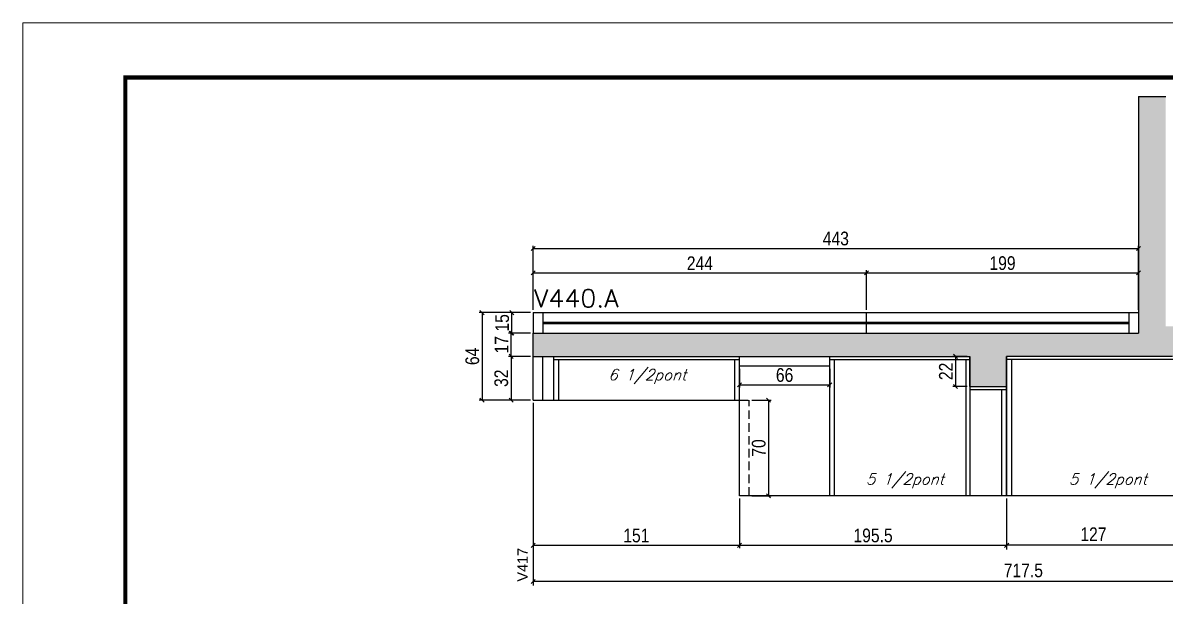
# Model space of a CAD drawing. Extents: x -3394 to 16474, y -5031 to 14397.
# Drawn here: x 9027 to 9863, y 2492 to 2911 of the extents above; entities that cross this region are included whole.
import ezdxf

# ---------------------------------------------------------------- set-up
doc = ezdxf.new("R2010")
doc.units = 0
doc.linetypes.add('DASHED', pattern=[0.75, 0.5, -0.25])
doc.linetypes.add('HIDDEN', pattern=[0.375, 0.25, -0.125])
doc.layers.get('0').update_dxf_attribs({"linetype": 'CONTINUOUS'})
doc.layers.get('Defpoints').update_dxf_attribs({"linetype": 'CONTINUOUS'})
for name, color, linetype in [('COTA', 241, 'CONTINUOUS'), ('NOMENCLATURA', 7, 'CONTINUOUS'), ('Painéis', 200, 'CONTINUOUS'), ('SARR_2.2x7', 40, 'CONTINUOUS'), ('SARR_3.5x7', 81, 'CONTINUOUS'), ('texto', 7, 'CONTINUOUS')]:
    doc.layers.add(name, color=color, linetype=linetype)
for name, color, linetype, lineweight in [('Folhas', 255, 'CONTINUOUS', 9), ('SARRAFO DE PRESSAO', 251, 'DASHED', 9), ('Texto Seção', 7, 'CONTINUOUS', 15)]:
    doc.layers.add(name, color=color, linetype=linetype, lineweight=lineweight)
doc.styles.add('ARIAL', font='arial.ttf')
doc.styles.add('COTA TECNICA', font='techl___.ttf', dxfattribs={"height": 10})
doc.styles.add('REGUA-120', font='ROMANS.shx', dxfattribs={"height": 15})
doc.styles.add('ROMANS', font='romans.shx')
doc.dimstyles.new('PAINEL', dxfattribs={"dimtxt": 10, "dimasz": 3, "dimexe": 3, "dimexo": 3, "dimgap": 3, "dimtad": 1, "dimdec": 1, "dimzin": 12, "dimdsep": 46, "dimtxsty": 'COTA TECNICA', "dimblk1": 'OBLIQUE', "dimblk2": 'OBLIQUE', "dimsah": 1, "dimcen": 0.9, "dimclrd": 4, "dimclre": 4, "dimclrt": 240, "dimadec": 1, "dimazin": 3, "dimtfac": 1, "dimtdec": 1, "dimtmove": 0, "dimatfit": 3, "dimfxl": 1, "dimtolj": 1, "dimtzin": 12, "dimarcsym": 0})

# ---------------------------------------------------------------- blocks, each defined once
blk = doc.blocks.new('9999999999')
at = {"layer": 'Folhas'}
blk.add_lwpolyline([(98138.98, 34190.21), (99623.98, 34190.21), (99623.98, 35240.21), (98138.98, 35240.21)], close=True, dxfattribs=at)
at = {"layer": 'Folhas', "color": 30, "const_width": 3}
blk.add_lwpolyline([(98213.98, 34230.21), (99583.98, 34230.21), (99583.98, 35200.21), (98213.98, 35200.21)], close=True, dxfattribs=at)
blk = doc.blocks.new('_Oblique')
at = {"color": 0, "linetype": 'ByBlock', "lineweight": -2}
blk.add_line((-0.5, -0.5), (0.5, 0.5), dxfattribs=at)
blk = doc.blocks.new('*D1596')
at = {"layer": 'COTA', "color": 4, "linetype": 'ByBlock', "lineweight": -2, "transparency": 16777216}
for p, q in [((9747.18, 2561.87), (9747.18, 2525.68)), ((9874.18, 2561.87), (9874.18, 2525.68)), ((9874.18, 2528.68), (9747.18, 2528.68))]:
    blk.add_line(p, q, dxfattribs=at)
at = {"layer": 'Defpoints', "color": 0, "linetype": 'ByBlock', "transparency": 16777216}
for p in [(9747.18, 2564.87), (9874.18, 2564.87), (9747.18, 2528.68)]:
    blk.add_point(p, dxfattribs=at)
at = {"layer": 'COTA', "color": 4, "linetype": 'ByBlock', "lineweight": -2, "transparency": 16777216, "xscale": 3, "yscale": 3, "zscale": 3, "rotation": 180}
blk.add_blockref('_Oblique', (9747.18, 2528.68), dxfattribs=at)
at = {"layer": 'COTA', "color": 4, "linetype": 'ByBlock', "lineweight": -2, "transparency": 16777216, "xscale": 3, "yscale": 3, "zscale": 3}
blk.add_blockref('_Oblique', (9874.18, 2528.68), dxfattribs=at)
at = {"layer": 'COTA', "color": 240, "linetype": 'ByBlock', "transparency": 16777216, "insert": (9810.68, 2536.76), "char_height": 10, "attachment_point": 5, "style": 'COTA TECNICA'}
blk.add_mtext('\\A1;127', dxfattribs=at)
blk = doc.blocks.new('*D1654')
at = {"layer": 'COTA', "color": 4, "linetype": 'ByBlock', "lineweight": -2, "transparency": 16777216}
for p, q in [((9400.68, 2631.87), (9400.68, 2499.18)), ((10118.18, 2561.87), (10118.18, 2499.18)), ((10118.18, 2502.18), (9400.68, 2502.18))]:
    blk.add_line(p, q, dxfattribs=at)
at = {"layer": 'Defpoints', "color": 0, "linetype": 'ByBlock', "transparency": 16777216}
for p in [(9400.68, 2634.87), (10118.18, 2564.87), (9400.68, 2502.18)]:
    blk.add_point(p, dxfattribs=at)
at = {"layer": 'COTA', "color": 4, "linetype": 'ByBlock', "lineweight": -2, "transparency": 16777216, "xscale": 3, "yscale": 3, "zscale": 3, "rotation": 180}
blk.add_blockref('_Oblique', (9400.68, 2502.18), dxfattribs=at)
at = {"layer": 'COTA', "color": 4, "linetype": 'ByBlock', "lineweight": -2, "transparency": 16777216, "xscale": 3, "yscale": 3, "zscale": 3}
blk.add_blockref('_Oblique', (10118.18, 2502.18), dxfattribs=at)
at = {"layer": 'COTA', "color": 240, "linetype": 'ByBlock', "transparency": 16777216, "insert": (9759.43, 2510.29), "char_height": 10, "attachment_point": 5, "style": 'COTA TECNICA'}
blk.add_mtext('\\A1;717.5', dxfattribs=at)
blk = doc.blocks.new('*D1542')
at = {"layer": 'COTA', "color": 4, "linetype": 'Continuous', "lineweight": -2, "transparency": 16777216}
for p, q in [((9398.68, 2666.87), (9382.6, 2666.87)), ((9384.6, 2666.87), (9384.6, 2634.87)), ((9398.68, 2634.87), (9382.6, 2634.87))]:
    blk.add_line(p, q, dxfattribs=at)
at = {"layer": 'Defpoints', "color": 0, "linetype": 'Continuous', "transparency": 16777216}
for p in [(9400.68, 2666.87), (9384.6, 2634.87), (9400.68, 2634.87)]:
    blk.add_point(p, dxfattribs=at)
at = {"layer": 'COTA', "color": 4, "linetype": 'Continuous', "lineweight": -2, "transparency": 16777216, "xscale": 3, "yscale": 3, "zscale": 3}
for p, rotation in [((9384.6, 2666.87), 90), ((9384.6, 2634.87), 270)]:
    blk.add_blockref('_Oblique', p, dxfattribs=dict(at, rotation=rotation))
at = {"layer": 'COTA', "color": 240, "linetype": 'Continuous', "transparency": 16777216, "insert": (9377.38, 2650.87), "char_height": 10, "attachment_point": 5, "rotation": 90, "style": 'COTA TECNICA'}
blk.add_mtext('\\A1;32', dxfattribs=at)
blk = doc.blocks.new('*D1543')
at = {"layer": 'COTA', "color": 4, "linetype": 'Continuous', "lineweight": -2, "transparency": 16777216}
for p, q in [((9398.68, 2683.87), (9382.6, 2683.87)), ((9384.6, 2666.87), (9384.6, 2683.87)), ((9398.68, 2666.87), (9382.6, 2666.87))]:
    blk.add_line(p, q, dxfattribs=at)
at = {"layer": 'Defpoints', "color": 0, "linetype": 'Continuous', "transparency": 16777216}
for p in [(9384.6, 2683.87), (9400.68, 2683.87), (9400.68, 2666.87)]:
    blk.add_point(p, dxfattribs=at)
at = {"layer": 'COTA', "color": 4, "linetype": 'Continuous', "lineweight": -2, "transparency": 16777216, "xscale": 3, "yscale": 3, "zscale": 3}
for p, rotation in [((9384.6, 2683.87), 90), ((9384.6, 2666.87), 270)]:
    blk.add_blockref('_Oblique', p, dxfattribs=dict(at, rotation=rotation))
at = {"layer": 'COTA', "color": 240, "linetype": 'Continuous', "transparency": 16777216, "insert": (9377.52, 2675.37), "char_height": 10, "attachment_point": 5, "rotation": 90, "style": 'COTA TECNICA'}
blk.add_mtext('\\A1;17', dxfattribs=at)
blk = doc.blocks.new('*D1544')
at = {"layer": 'COTA', "color": 4, "linetype": 'Continuous', "lineweight": -2, "transparency": 16777216}
for p, q in [((9398.68, 2698.87), (9361.26, 2698.87)), ((9363.26, 2698.87), (9363.26, 2634.87)), ((9398.68, 2634.87), (9361.26, 2634.87))]:
    blk.add_line(p, q, dxfattribs=at)
at = {"layer": 'Defpoints', "color": 0, "linetype": 'Continuous', "transparency": 16777216}
for p in [(9400.68, 2698.87), (9363.26, 2634.87), (9400.68, 2634.87)]:
    blk.add_point(p, dxfattribs=at)
at = {"layer": 'COTA', "color": 4, "linetype": 'Continuous', "lineweight": -2, "transparency": 16777216, "xscale": 3, "yscale": 3, "zscale": 3}
for p, rotation in [((9363.26, 2698.87), 90), ((9363.26, 2634.87), 270)]:
    blk.add_blockref('_Oblique', p, dxfattribs=dict(at, rotation=rotation))
at = {"layer": 'COTA', "color": 240, "linetype": 'Continuous', "transparency": 16777216, "insert": (9356.16, 2666.87), "char_height": 10, "attachment_point": 5, "rotation": 90, "style": 'COTA TECNICA'}
blk.add_mtext('\\A1;64', dxfattribs=at)
blk = doc.blocks.new('*D1545')
at = {"layer": 'COTA', "color": 4, "linetype": 'Continuous', "lineweight": -2, "transparency": 16777216}
for p, q in [((9400.68, 2700.87), (9400.68, 2729.93)), ((9400.68, 2727.93), (9644.68, 2727.93)), ((9644.68, 2700.87), (9644.68, 2729.93))]:
    blk.add_line(p, q, dxfattribs=at)
at = {"layer": 'Defpoints', "color": 0, "linetype": 'Continuous', "transparency": 16777216}
for p in [(9644.68, 2727.93), (9400.68, 2698.87), (9644.68, 2698.87)]:
    blk.add_point(p, dxfattribs=at)
at = {"layer": 'COTA', "color": 4, "linetype": 'Continuous', "lineweight": -2, "transparency": 16777216, "xscale": 3, "yscale": 3, "zscale": 3, "rotation": 180}
blk.add_blockref('_Oblique', (9400.68, 2727.93), dxfattribs=at)
at = {"layer": 'COTA', "color": 4, "linetype": 'Continuous', "lineweight": -2, "transparency": 16777216, "xscale": 3, "yscale": 3, "zscale": 3}
blk.add_blockref('_Oblique', (9644.68, 2727.93), dxfattribs=at)
at = {"layer": 'COTA', "color": 240, "linetype": 'Continuous', "transparency": 16777216, "insert": (9522.68, 2735), "char_height": 10, "attachment_point": 5, "style": 'COTA TECNICA'}
blk.add_mtext('\\A1;244', dxfattribs=at)
blk = doc.blocks.new('*D1546')
at = {"layer": 'COTA', "color": 4, "linetype": 'Continuous', "lineweight": -2, "transparency": 16777216}
for p, q in [((9644.68, 2700.87), (9644.68, 2729.93)), ((9644.68, 2727.93), (9843.68, 2727.93)), ((9843.68, 2700.87), (9843.68, 2729.93))]:
    blk.add_line(p, q, dxfattribs=at)
at = {"layer": 'Defpoints', "color": 0, "linetype": 'Continuous', "transparency": 16777216}
for p in [(9843.68, 2727.93), (9644.68, 2698.87), (9843.68, 2698.87)]:
    blk.add_point(p, dxfattribs=at)
at = {"layer": 'COTA', "color": 4, "linetype": 'Continuous', "lineweight": -2, "transparency": 16777216, "xscale": 3, "yscale": 3, "zscale": 3, "rotation": 180}
blk.add_blockref('_Oblique', (9644.68, 2727.93), dxfattribs=at)
at = {"layer": 'COTA', "color": 4, "linetype": 'Continuous', "lineweight": -2, "transparency": 16777216, "xscale": 3, "yscale": 3, "zscale": 3}
blk.add_blockref('_Oblique', (9843.68, 2727.93), dxfattribs=at)
at = {"layer": 'COTA', "color": 240, "linetype": 'Continuous', "transparency": 16777216, "insert": (9744.18, 2735.02), "char_height": 10, "attachment_point": 5, "style": 'COTA TECNICA'}
blk.add_mtext('\\A1;199', dxfattribs=at)
blk = doc.blocks.new('*D1547')
at = {"layer": 'COTA', "color": 4, "linetype": 'Continuous', "lineweight": -2, "transparency": 16777216}
for p, q in [((9400.68, 2700.87), (9400.68, 2747.8)), ((9400.68, 2745.8), (9843.68, 2745.8)), ((9843.68, 2700.87), (9843.68, 2747.8))]:
    blk.add_line(p, q, dxfattribs=at)
at = {"layer": 'Defpoints', "color": 0, "linetype": 'Continuous', "transparency": 16777216}
for p in [(9843.68, 2745.8), (9400.68, 2698.87), (9843.68, 2698.87)]:
    blk.add_point(p, dxfattribs=at)
at = {"layer": 'COTA', "color": 4, "linetype": 'Continuous', "lineweight": -2, "transparency": 16777216, "xscale": 3, "yscale": 3, "zscale": 3, "rotation": 180}
blk.add_blockref('_Oblique', (9400.68, 2745.8), dxfattribs=at)
at = {"layer": 'COTA', "color": 4, "linetype": 'Continuous', "lineweight": -2, "transparency": 16777216, "xscale": 3, "yscale": 3, "zscale": 3}
blk.add_blockref('_Oblique', (9843.68, 2745.8), dxfattribs=at)
at = {"layer": 'COTA', "color": 240, "linetype": 'Continuous', "transparency": 16777216, "insert": (9622.18, 2753.02), "char_height": 10, "attachment_point": 5, "style": 'COTA TECNICA'}
blk.add_mtext('\\A1;443', dxfattribs=at)
blk = doc.blocks.new('*D1556')
at = {"layer": 'COTA', "color": 4, "linetype": 'Continuous', "lineweight": -2, "transparency": 16777216}
for p, q in [((9398.68, 2698.87), (9383.14, 2698.87)), ((9385.14, 2683.87), (9385.14, 2698.87)), ((9398.68, 2683.87), (9383.14, 2683.87))]:
    blk.add_line(p, q, dxfattribs=at)
at = {"layer": 'Defpoints', "color": 0, "linetype": 'Continuous', "transparency": 16777216}
for p in [(9385.14, 2698.87), (9400.68, 2698.87), (9400.68, 2683.87)]:
    blk.add_point(p, dxfattribs=at)
at = {"layer": 'COTA', "color": 4, "linetype": 'Continuous', "lineweight": -2, "transparency": 16777216, "xscale": 3, "yscale": 3, "zscale": 3}
for p, rotation in [((9385.14, 2698.87), 90), ((9385.14, 2683.87), 270)]:
    blk.add_blockref('_Oblique', p, dxfattribs=dict(at, rotation=rotation))
at = {"layer": 'COTA', "color": 240, "linetype": 'Continuous', "transparency": 16777216, "insert": (9378.03, 2691.37), "char_height": 10, "attachment_point": 5, "rotation": 90, "style": 'COTA TECNICA'}
blk.add_mtext('\\A1;15', dxfattribs=at)
blk = doc.blocks.new('*D1557')
at = {"layer": 'COTA', "color": 4, "linetype": 'Continuous', "lineweight": -2, "transparency": 16777216}
for p, q in [((9718.18, 2666.87), (9707.69, 2666.87)), ((9709.69, 2666.87), (9709.69, 2644.87)), ((9718.18, 2644.87), (9707.69, 2644.87))]:
    blk.add_line(p, q, dxfattribs=at)
at = {"layer": 'Defpoints', "color": 0, "linetype": 'Continuous', "transparency": 16777216}
for p in [(9720.18, 2666.87), (9709.69, 2644.87), (9720.18, 2644.87)]:
    blk.add_point(p, dxfattribs=at)
at = {"layer": 'COTA', "color": 4, "linetype": 'Continuous', "lineweight": -2, "transparency": 16777216, "xscale": 3, "yscale": 3, "zscale": 3}
for p, rotation in [((9709.69, 2666.87), 90), ((9709.69, 2644.87), 270)]:
    blk.add_blockref('_Oblique', p, dxfattribs=dict(at, rotation=rotation))
at = {"layer": 'COTA', "color": 240, "linetype": 'Continuous', "transparency": 16777216, "insert": (9702.69, 2655.87), "char_height": 10, "attachment_point": 5, "rotation": 90, "style": 'COTA TECNICA'}
blk.add_mtext('\\A1;22', dxfattribs=at)
blk = doc.blocks.new('*D1558')
at = {"layer": 'COTA', "color": 4, "linetype": 'Continuous', "lineweight": -2, "transparency": 16777216}
for p, q in [((9551.68, 2562.87), (9551.68, 2526.68)), ((9747.18, 2562.87), (9747.18, 2526.68)), ((9551.68, 2528.68), (9747.18, 2528.68))]:
    blk.add_line(p, q, dxfattribs=at)
at = {"layer": 'Defpoints', "color": 0, "linetype": 'Continuous', "transparency": 16777216}
for p in [(9551.68, 2564.87), (9747.18, 2564.87), (9747.18, 2528.68)]:
    blk.add_point(p, dxfattribs=at)
at = {"layer": 'COTA', "color": 4, "linetype": 'Continuous', "lineweight": -2, "transparency": 16777216, "xscale": 3, "yscale": 3, "zscale": 3, "rotation": 180}
blk.add_blockref('_Oblique', (9551.68, 2528.68), dxfattribs=at)
at = {"layer": 'COTA', "color": 4, "linetype": 'Continuous', "lineweight": -2, "transparency": 16777216, "xscale": 3, "yscale": 3, "zscale": 3}
blk.add_blockref('_Oblique', (9747.18, 2528.68), dxfattribs=at)
at = {"layer": 'COTA', "color": 240, "linetype": 'Continuous', "transparency": 16777216, "insert": (9649.43, 2535.82), "char_height": 10, "attachment_point": 5, "style": 'COTA TECNICA'}
blk.add_mtext('\\A1;195.5', dxfattribs=at)
blk = doc.blocks.new('*D1559')
at = {"layer": 'COTA', "color": 4, "linetype": 'Continuous', "lineweight": -2, "transparency": 16777216}
for p, q in [((9400.68, 2632.87), (9400.68, 2526.68)), ((9551.68, 2562.87), (9551.68, 2526.68)), ((9400.68, 2528.68), (9551.68, 2528.68))]:
    blk.add_line(p, q, dxfattribs=at)
at = {"layer": 'Defpoints', "color": 0, "linetype": 'Continuous', "transparency": 16777216}
for p in [(9400.68, 2634.87), (9551.68, 2564.87), (9551.68, 2528.68)]:
    blk.add_point(p, dxfattribs=at)
at = {"layer": 'COTA', "color": 4, "linetype": 'Continuous', "lineweight": -2, "transparency": 16777216, "xscale": 3, "yscale": 3, "zscale": 3, "rotation": 180}
blk.add_blockref('_Oblique', (9400.68, 2528.68), dxfattribs=at)
at = {"layer": 'COTA', "color": 4, "linetype": 'Continuous', "lineweight": -2, "transparency": 16777216, "xscale": 3, "yscale": 3, "zscale": 3}
blk.add_blockref('_Oblique', (9551.68, 2528.68), dxfattribs=at)
at = {"layer": 'COTA', "color": 240, "linetype": 'Continuous', "transparency": 16777216, "insert": (9476.18, 2535.79), "char_height": 10, "attachment_point": 5, "style": 'COTA TECNICA'}
blk.add_mtext('\\A1;151', dxfattribs=at)
blk = doc.blocks.new('*D1560')
at = {"layer": 'COTA', "color": 4, "linetype": 'Continuous', "lineweight": -2, "transparency": 16777216}
for p, q in [((9551.68, 2657.87), (9551.68, 2644.08)), ((9617.68, 2657.87), (9617.68, 2644.08)), ((9551.68, 2646.08), (9617.68, 2646.08))]:
    blk.add_line(p, q, dxfattribs=at)
at = {"layer": 'Defpoints', "color": 0, "linetype": 'Continuous', "transparency": 16777216}
for p in [(9551.68, 2659.87), (9617.68, 2659.87), (9617.68, 2646.08)]:
    blk.add_point(p, dxfattribs=at)
at = {"layer": 'COTA', "color": 4, "linetype": 'Continuous', "lineweight": -2, "transparency": 16777216, "xscale": 3, "yscale": 3, "zscale": 3, "rotation": 180}
blk.add_blockref('_Oblique', (9551.68, 2646.08), dxfattribs=at)
at = {"layer": 'COTA', "color": 4, "linetype": 'Continuous', "lineweight": -2, "transparency": 16777216, "xscale": 3, "yscale": 3, "zscale": 3}
blk.add_blockref('_Oblique', (9617.68, 2646.08), dxfattribs=at)
at = {"layer": 'COTA', "color": 240, "linetype": 'Continuous', "transparency": 16777216, "insert": (9584.68, 2653.18), "char_height": 10, "attachment_point": 5, "style": 'COTA TECNICA'}
blk.add_mtext('\\A1;66', dxfattribs=at)
blk = doc.blocks.new('*D1561')
at = {"layer": 'COTA', "color": 4, "linetype": 'Continuous', "lineweight": -2, "transparency": 16777216}
for p, q in [((9560.68, 2634.87), (9574.89, 2634.87)), ((9572.89, 2634.87), (9572.89, 2564.87)), ((9560.68, 2564.87), (9574.89, 2564.87))]:
    blk.add_line(p, q, dxfattribs=at)
at = {"layer": 'Defpoints', "color": 0, "linetype": 'Continuous', "transparency": 16777216}
for p in [(9558.68, 2634.87), (9558.68, 2564.87), (9572.89, 2564.87)]:
    blk.add_point(p, dxfattribs=at)
at = {"layer": 'COTA', "color": 4, "linetype": 'Continuous', "lineweight": -2, "transparency": 16777216, "xscale": 3, "yscale": 3, "zscale": 3}
for p, rotation in [((9572.89, 2634.87), 90), ((9572.89, 2564.87), 270)]:
    blk.add_blockref('_Oblique', p, dxfattribs=dict(at, rotation=rotation))
at = {"layer": 'COTA', "color": 240, "linetype": 'Continuous', "transparency": 16777216, "insert": (9565.78, 2599.87), "char_height": 10, "attachment_point": 5, "rotation": 90, "style": 'COTA TECNICA'}
blk.add_mtext('\\A1;70', dxfattribs=at)

msp = doc.modelspace()

# ---------------------------------------------------------------- hatches: boundary and pattern name
at = {"layer": 'COTA', "linetype": 'Continuous'}
h = msp.add_hatch(dxfattribs=at)
h.set_pattern_fill('AR-CONC', color=256, scale=0.05)
h.set_pattern_definition([(50, (-126.629, -6879.938), (9.1092334, -0.7969543), [0.9525, -10.4775]), (355, (-126.629, -6879.938), (-1.762171, 9.552842), [0.762, -8.382029]), (100.451445, (-125.87, -6880.004), (7.3470624, 8.7558876), [0.8095004, -8.904512]), (46.1842, (-126.629, -6877.398), (13.553952, -2.102116), [1.42875, -15.71625]), (96.63556, (-125.5, -6877.573), (11.870207, 12.371306), [1.214251, -13.35678]), (351.18415, (-126.63, -6877.398), (11.870207, 12.371306), [1.142998, -12.572987]), (21, (-125.359, -6878.033), (7.5807196, -5.11326), [0.9525, -10.4775]), (326, (-125.359, -6878.033), (3.0901014, 9.209398), [0.762, -8.382]), (71.451445, (-124.728, -6878.459), (10.670821, 4.0961384), [0.8095004, -8.904497]), (37.5, (-126.6293, -6879.9377), (0.1544302, 4.22775194), [0, -8.2804, 0, -8.509, 0, -8.41375]), (7.5, (-126.6293, -6879.9377), (3.3409831, 5.0090287), [0, -4.8514, 0, -8.0899, 0, -3.20675]), (327.5, (-129.4614, -6879.9377), (6.77952976, -0.2864372), [0, -3.175, 0, -9.906, 0, -13.1445]), (317.5, (-130.7314, -6879.938), (7.406459, 1.2713246), [0, -4.1275, 0, -6.5786, 0, -9.3345])])
h.paths.add_polyline_path([(9988.18, 2666.87), (9988.18, 2646.87), (10118.18, 2646.87), (10118.18, 2688.87), (9863.68, 2688.87), (9863.68, 2856.87), (9843.68, 2856.87), (9843.68, 2683.87), (9400.68, 2683.87), (9400.68, 2666.87), (9720.18, 2666.87), (9720.18, 2644.87), (9747.18, 2644.87), (9747.18, 2666.87), (9843.68, 2666.87), (9868.68, 2666.87)])

# ---------------------------------------------------------------- linework, layer by layer
for q in [(9843.68, 2683.87), (9863.68, 2856.87)]:
    msp.add_line((9843.68, 2856.87), q, dxfattribs=at)
at = {"layer": 'COTA', "linetype": 'ByBlock'}
msp.add_line((9400.68, 2666.87), (9400.68, 2683.87), dxfattribs=at)
at = {"layer": 'Painéis', "linetype": 'Continuous'}
for p, q in [((9400.68, 2698.87), (9843.68, 2698.87)), ((9400.68, 2698.87), (9400.68, 2683.87)), ((9644.68, 2683.87), (9644.68, 2698.87)), ((9843.68, 2698.87), (9843.68, 2683.87)), ((9400.68, 2683.87), (9843.68, 2683.87)), ((9551.68, 2564.87), (9551.68, 2634.87))]:
    msp.add_line(p, q, dxfattribs=at)
at = {"layer": 'Painéis', "linetype": 'ByBlock'}
for p, q in [((9400.68, 2666.87), (9720.18, 2666.87)), ((9400.68, 2634.87), (9400.68, 2666.87)), ((9720.18, 2644.87), (9720.18, 2666.87)), ((9843.68, 2666.87), (9747.18, 2666.87)), ((9747.18, 2564.87), (9747.18, 2666.87)), ((9868.68, 2666.87), (9843.68, 2666.87)), ((9720.18, 2644.87), (9747.18, 2644.87)), ((9400.68, 2634.87), (9551.68, 2634.87)), ((10118.18, 2564.87), (9551.68, 2564.87))]:
    msp.add_line(p, q, dxfattribs=at)
at = {"layer": 'SARR_2.2x7', "linetype": 'Continuous'}
for p, q in [((9407.68, 2698.87), (9407.68, 2683.87)), ((9407.68, 2691.87), (9644.68, 2691.87)), ((9644.68, 2691.87), (9836.68, 2691.87)), ((9836.68, 2698.87), (9836.68, 2683.87)), ((9407.68, 2690.87), (9644.68, 2690.87)), ((9644.68, 2690.87), (9836.68, 2690.87)), ((9407.68, 2634.87), (9407.68, 2666.87)), ((9415.68, 2664.67), (9551.68, 2664.67)), ((9551.68, 2659.87), (9617.68, 2659.87)), ((9617.68, 2664.67), (9720.18, 2664.67)), ((9874.18, 2664.67), (9747.18, 2664.67)), ((9720.18, 2644.87), (9720.18, 2644.87)), ((9720.18, 2642.67), (9747.18, 2642.67))]:
    msp.add_line(p, q, dxfattribs=at)
at = {"layer": 'SARR_2.2x7', "linetype": 'HIDDEN', "ltscale": 25}
for p in [(9551.68, 2634.87), (9558.68, 2564.87)]:
    msp.add_line(p, (9558.68, 2634.87), dxfattribs=at)
at = {"layer": 'SARR_3.5x7'}
for p, q in [((9415.68, 2666.87), (9415.68, 2634.87)), ((9551.68, 2634.87), (9551.68, 2666.87)), ((9617.68, 2564.87), (9617.68, 2666.87)), ((9720.18, 2666.87), (9720.18, 2564.87)), ((9747.18, 2666.87), (9747.18, 2564.87)), ((9419.18, 2664.67), (9419.18, 2634.87)), ((9548.18, 2634.87), (9548.18, 2664.67)), ((9621.18, 2564.87), (9621.18, 2664.67)), ((9717.42, 2664.67), (9717.42, 2564.87)), ((9750.68, 2664.67), (9750.68, 2564.87)), ((9743.68, 2564.87), (9743.68, 2642.67)), ((9415.68, 2634.87), (9419.18, 2634.87)), ((9750.68, 2564.87), (9747.18, 2564.87))]:
    msp.add_line(p, q, dxfattribs=at)

# ---------------------------------------------------------------- block references
at = {"layer": 'SARRAFO DE PRESSAO', "color": 6, "linetype": 'ByBlock'}
msp.add_blockref('9999999999', (-89111.77, -32329.4), dxfattribs=at)

# ---------------------------------------------------------------- texts
at = {"layer": 'NOMENCLATURA', "linetype": 'Continuous', "style": 'ARIAL'}
msp.add_text('V417', height=7.567, rotation=90, dxfattribs=at).set_placement((9396.76, 2502.12))
at = {"layer": 'texto', "color": 2, "char_height": 8, "attachment_point": 5, "style": 'ROMANS'}
for s, insert in [('{\\Q19;\\C256;6 1/2pont}', (9484.17, 2652.09)), ('{\\Q19;\\C256;5 1/2pont}', (9672.76, 2575.79)), ('{\\Q19;\\C256;5 1/2pont}', (9821.3, 2575.79))]:
    msp.add_mtext(s, dxfattribs=dict(at, insert=insert))
at = {"layer": 'Texto Seção', "style": 'REGUA-120', "width": 1.05}
msp.add_text('V440.A', height=13, dxfattribs=at).set_placement((9401.26, 2702.81))

# ---------------------------------------------------------------- dimensions: what is measured, and where the dimension line sits
at = {"layer": 'COTA', "linetype": 'Continuous'}
for base, p1, p2, override, picture, middle in [((9843.68, 2745.8), (9400.68, 2698.87), (9843.68, 2698.87), {"dimexe": 2, "dimexo": 2, "dimgap": 2, "dimadec": 8, "dimtix": 1, "dimatfit": 2, "dimldrblk": 'Oblique'}, '*D1547', (9622.18, 2753.02)), ((9644.68, 2727.93), (9400.68, 2698.87), (9644.68, 2698.87), {"dimexe": 2, "dimexo": 2, "dimgap": 2, "dimadec": 8, "dimtix": 1, "dimatfit": 2, "dimldrblk": 'Oblique'}, '*D1545', (9522.68, 2735)), ((9843.68, 2727.93), (9644.68, 2698.87), (9843.68, 2698.87), {"dimexe": 2, "dimexo": 2, "dimgap": 2, "dimadec": 8, "dimtix": 1, "dimtmove": 1, "dimatfit": 2, "dimldrblk": 'Oblique'}, '*D1546', (9744.18, 2735.02)), ((9617.68, 2646.08), (9551.68, 2659.87), (9617.68, 2659.87), {"dimexe": 2, "dimexo": 2, "dimgap": 2, "dimadec": 8, "dimtix": 1, "dimatfit": 2, "dimldrblk": 'Oblique'}, '*D1560', (9584.68, 2653.18)), ((9551.68, 2528.68), (9400.68, 2634.87), (9551.68, 2564.87), {"dimexe": 2, "dimexo": 2, "dimgap": 2, "dimadec": 8, "dimtix": 1, "dimatfit": 2, "dimldrblk": 'Oblique'}, '*D1559', (9476.18, 2535.79)), ((9747.18, 2528.68), (9551.68, 2564.87), (9747.18, 2564.87), {"dimexe": 2, "dimexo": 2, "dimgap": 2, "dimadec": 8, "dimtix": 1, "dimatfit": 2, "dimldrblk": 'Oblique'}, '*D1558', (9649.43, 2535.82))]:
    dim = msp.add_linear_dim(base=base, p1=p1, p2=p2, dimstyle='PAINEL', override=override, dxfattribs=at)
    dim.commit()
    dim.dimension.update_dxf_attribs({"geometry": picture, "text_midpoint": middle})
for base, p1, p2, picture, middle in [((9363.26, 2634.87), (9400.68, 2698.87), (9400.68, 2634.87), '*D1544', (9356.16, 2666.87)), ((9385.14, 2698.87), (9400.68, 2683.87), (9400.68, 2698.87), '*D1556', (9378.03, 2691.37)), ((9384.6, 2683.87), (9400.68, 2666.87), (9400.68, 2683.87), '*D1543', (9377.52, 2675.37)), ((9384.6, 2634.87), (9400.68, 2666.87), (9400.68, 2634.87), '*D1542', (9377.38, 2650.87)), ((9709.69, 2644.87), (9720.18, 2666.87), (9720.18, 2644.87), '*D1557', (9702.69, 2655.87)), ((9572.89, 2564.87), (9558.68, 2634.87), (9558.68, 2564.87), '*D1561', (9565.78, 2599.87))]:
    dim = msp.add_linear_dim(base=base, p1=p1, p2=p2, angle=90, dimstyle='PAINEL', override={"dimexe": 2, "dimexo": 2, "dimgap": 2, "dimadec": 8, "dimtix": 1, "dimatfit": 2, "dimldrblk": 'Oblique'}, dxfattribs=at)
    dim.commit()
    dim.dimension.update_dxf_attribs({"geometry": picture, "text_midpoint": middle})
at = {"layer": 'COTA', "linetype": 'ByBlock'}
dim = msp.add_linear_dim(base=(9400.68, 2502.18), p1=(10118.18, 2564.87), p2=(9400.68, 2634.87), angle=180, dimstyle='PAINEL', dxfattribs=at)
dim.commit()
dim.dimension.update_dxf_attribs({"geometry": '*D1654', "text_midpoint": (9759.43, 2510.29)})
dim = msp.add_linear_dim(base=(9747.18, 2528.68), p1=(9874.18, 2564.87), p2=(9747.18, 2564.87), angle=180, dimstyle='PAINEL', override={"dimtmove": 1}, dxfattribs=at)
dim.commit()
dim.dimension.update_dxf_attribs({"geometry": '*D1596', "text_midpoint": (9810.68, 2536.76)})

doc.saveas('drawing.dxf')
